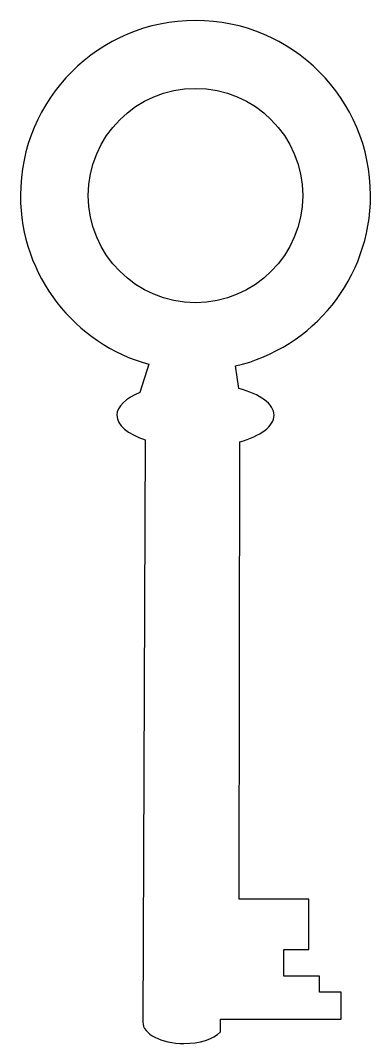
# Model space of a CAD drawing. Header units: centimetres. Extents: x -3.1 to 3.1, y -9.1 to 9.1.
import ezdxf

# ---------------------------------------------------------------- set-up
doc = ezdxf.new("R2010")
doc.units = ezdxf.units.CM
doc.header["$MEASUREMENT"] = 0
doc.layers.add('Camada 1', color=7, linetype='Continuous')

msp = doc.modelspace()

# ---------------------------------------------------------------- linework, layer by layer
at = {"layer": 'Camada 1'}
for points, knots in [([(0.76912, 2.559), (1.1493, 2.45653), (1.40044, 2.28034), (1.40044, 2.08013), (1.40044, 2.08013), (1.40044, 1.88339), (1.1575, 1.70974), (0.78806, 1.60663), (0.78806, 1.60663), (0.78806, 1.60663), (0.77983, -6.54375), (0.77983, -6.54375), (0.77983, -6.54375), (0.77983, -6.54375), (2.02099, -6.54375), (2.02099, -6.54375), (2.02099, -6.54375), (2.02099, -6.54375), (2.02099, -7.43508), (2.02099, -7.43508), (2.02099, -7.43508), (2.02099, -7.43508), (1.57565, -7.43508), (1.57565, -7.43508), (1.57565, -7.43508), (1.57565, -7.43508), (1.57565, -7.91207), (1.57565, -7.91207), (1.57565, -7.91207), (1.57565, -7.91207), (2.21202, -7.91207), (2.21202, -7.91207), (2.21202, -7.91207), (2.21202, -7.91207), (2.21202, -8.19864), (2.21202, -8.19864), (2.21202, -8.19864), (2.21202, -8.19864), (2.59347, -8.19864), (2.59347, -8.19864), (2.59347, -8.19864), (2.59347, -8.19864), (2.59347, -8.67624), (2.59347, -8.67624), (2.59347, -8.67624), (2.59347, -8.67624), (0.44265, -8.67624), (0.44265, -8.67624), (0.44265, -8.67624), (0.44265, -8.67624), (0.44265, -8.90778), (0.44265, -8.90778), (0.44265, -8.90778), (0.31994, -9.03052), (0.07575, -9.11339), (-0.2064, -9.11339), (-0.2064, -9.11339), (-0.61127, -9.11339), (-0.93895, -8.94197), (-0.93895, -8.73133), (-0.93895, -8.73133), (-0.93895, -8.73133), (-0.8972, 1.64044), (-0.8972, 1.64044), (-0.8972, 1.64044), (-1.20462, 1.74545), (-1.40009, 1.9033), (-1.40009, 2.0801), (-1.40009, 2.0801), (-1.40009, 2.23824), (-1.24322, 2.38154), (-0.98954, 2.48526), (-0.98954, 2.48526), (-0.98954, 2.48526), (-0.83013, 2.98755), (-0.83013, 2.98755), (-0.83013, 2.98755), (-2.1494, 3.35134), (-3.11854, 4.55993), (-3.11854, 5.99466), (-3.11854, 5.99466), (-3.11854, 7.71692), (-1.72207, 9.11336), (-0.00016, 9.11336), (-0.00016, 9.11336), (1.72241, 9.11336), (3.11854, 7.71692), (3.11854, 5.99466), (3.11854, 5.99466), (3.11854, 4.51723), (2.09124, 3.27921), (0.71152, 2.95756), (0.71152, 2.95756), (0.71152, 2.95756), (0.76912, 2.559), (0.76912, 2.559)], [0, 0, 0, 0, 0.04, 0.04, 0.04, 0.04, 0.08, 0.08, 0.08, 0.08, 0.12, 0.12, 0.12, 0.12, 0.16, 0.16, 0.16, 0.16, 0.2, 0.2, 0.2, 0.2, 0.24, 0.24, 0.24, 0.24, 0.28, 0.28, 0.28, 0.28, 0.32, 0.32, 0.32, 0.32, 0.36, 0.36, 0.36, 0.36, 0.4, 0.4, 0.4, 0.4, 0.44, 0.44, 0.44, 0.44, 0.48, 0.48, 0.48, 0.48, 0.52, 0.52, 0.52, 0.52, 0.56, 0.56, 0.56, 0.56, 0.6, 0.6, 0.6, 0.6, 0.64, 0.64, 0.64, 0.64, 0.68, 0.68, 0.68, 0.68, 0.72, 0.72, 0.72, 0.72, 0.76, 0.76, 0.76, 0.76, 0.8, 0.8, 0.8, 0.8, 0.84, 0.84, 0.84, 0.84, 0.88, 0.88, 0.88, 0.88, 0.92, 0.92, 0.92, 0.92, 1, 1, 1, 1]), ([(-0.00016, 4.08517), (1.055, 4.08517), (1.90968, 4.94012), (1.90968, 5.99467), (1.90968, 5.99467), (1.90968, 7.04919), (1.055, 7.90417), (-0.00016, 7.90417), (-0.00016, 7.90417), (-1.05407, 7.90417), (-1.90934, 7.04922), (-1.90934, 5.99467), (-1.90934, 5.99467), (-1.90931, 4.94011), (-1.05405, 4.08517), (-0.00016, 4.08517)], [0, 0, 0, 0, 0.2, 0.2, 0.2, 0.2, 0.4, 0.4, 0.4, 0.4, 0.6, 0.6, 0.6, 0.6, 1, 1, 1, 1])]:
    msp.add_open_spline(points, degree=3, knots=knots, dxfattribs=at)

doc.saveas('drawing.dxf')
